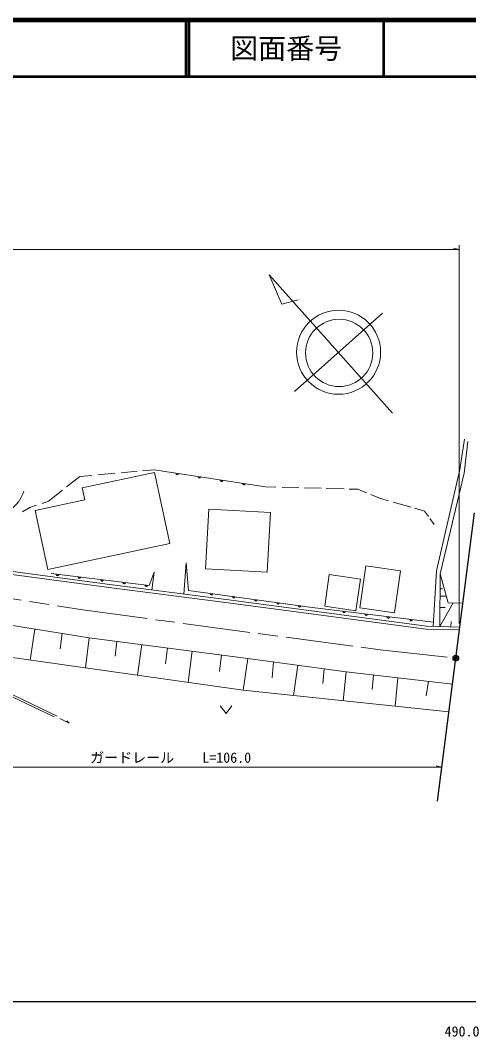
# Model space of a CAD drawing. Units: millimetres, scale not verified. Extents: x 40000 to 680000, y 20000 to 380000.
# Drawn here: x 479202 to 559185, y 198715 to 380000 of the extents above; entities that cross this region are included whole.
import ezdxf
from ezdxf.enums import TextEntityAlignment as Align

# ---------------------------------------------------------------- set-up
doc = ezdxf.new("R2010")
doc.units = ezdxf.units.MM
doc.header["$LTSCALE"] = 1000
doc.header["$PDMODE"] = 32
doc.header["$PDSIZE"] = 500
doc.linetypes.add('CHAIN', pattern=[18.5, 12, -1.5, 3.5, -1.5])
for name, color, linetype, lineweight in [('M-BGD', 7, 'Continuous', 13), ('M-BMK', 2, 'CHAIN', 13), ('M-BMK-SRVR', 3, 'Continuous', 25), ('M-STR-HTXT', 7, 'Continuous', 13), ('M-TTL', 2, 'Continuous', 140), ('M-TTL-BAND', 7, 'Continuous', 25), ('M-TTL-LINE', 7, 'Continuous', 50)]:
    doc.layers.add(name, color=color, linetype=linetype, lineweight=lineweight)
doc.layers.add('M-OTRS', color=6, linetype='Continuous')
doc.layers.add('M-TTL-TXT', color=7, linetype='Continuous')
doc.styles.add('ＭＳ ゴシック', font='')
doc.styles.get('ＭＳ ゴシック').set_extended_font_data('MS Gothic')

msp = doc.modelspace()

# ---------------------------------------------------------------- linework, layer by layer
at = {"layer": 'M-BGD'}
for p, q in [((545598, 309950), (523616, 334602)), ((523616, 334602), (525843, 329391)), ((525843, 329391), (528740, 330171)), ((528111, 313784), (543784, 327761)), ((557599, 299873), (558424, 305299)), ((559042, 304852), (558355, 299254)), ((503167, 299360), (490254, 296598)), ((496074, 299207), (493052, 298937)), ((500043, 299562), (497163, 299304)), ((503093, 299835), (500999, 299647)), ((503093, 299835), (522966, 296775)), ((505876, 286692), (503167, 299360)), ((553456, 281820), (557599, 299873)), ((558355, 299254), (554097, 281259)), ((489791, 298645), (487453, 296790)), ((491964, 298839), (489791, 298645)), ((486735, 296221), (484220, 294226)), ((490254, 296598), (490714, 294449)), ((522966, 296775), (524781, 296729)), ((525903, 296700), (528897, 296624)), ((529904, 296598), (532855, 296523)), ((533771, 296500), (536956, 296419)), ((537841, 296396), (539421, 296356)), ((539421, 296356), (540965, 295727)), ((490714, 294449), (481837, 292550)), ((484220, 294226), (483078, 293838)), ((541738, 295413), (543301, 294776)), ((543301, 294776), (544892, 294312)), ((545727, 294068), (548922, 293136)), ((480923, 293104), (479578, 292304)), ((482091, 293502), (480923, 293104)), ((481837, 292550), (484086, 282032)), ((512834, 292828), (512264, 282178)), ((523821, 292239), (512834, 292828)), ((523250, 281589), (523821, 292239)), ((549543, 292955), (551303, 292441)), ((551303, 292441), (552005, 291491)), ((552283, 291114), (553054, 290071)), ((484086, 282032), (505876, 286692)), ((468388, 282933), (480039, 281400)), ((508805, 283232), (508359, 277649)), ((509179, 278312), (508805, 283232)), ((468403, 282393), (479942, 280832)), ((480039, 281400), (494700, 279406)), ((484703, 281307), (502176, 279187)), ((502176, 279187), (503091, 281558)), ((503091, 281558), (502690, 278378)), ((512264, 282178), (523250, 281589)), ((534319, 281137), (533509, 275483)), ((539859, 280343), (534319, 281137)), ((540810, 282696), (539740, 275226)), ((547003, 281809), (540810, 282696)), ((545932, 274338), (547003, 281809)), ((552854, 271904), (553456, 281820)), ((554097, 281259), (554016, 271874)), ((554097, 281259), (555527, 276123)), ((479942, 280832), (494564, 278902)), ((494700, 279406), (515945, 276672)), ((539050, 274690), (539859, 280343)), ((494564, 278902), (515785, 276148)), ((509179, 278312), (531275, 275288)), ((554074, 278619), (554493, 278607)), ((454948, 275701), (491488, 269872)), ((515785, 276148), (531111, 274122)), ((515945, 276672), (531140, 274644)), ((554016, 271874), (556413, 276099)), ((554063, 277291), (555208, 277269)), ((555527, 276123), (558151, 276051)), ((531111, 274122), (546655, 272082)), ((531140, 274644), (546783, 272569)), ((531275, 275288), (552897, 272621)), ((533509, 275483), (539050, 274690)), ((539740, 275226), (545932, 274338)), ((554045, 275261), (554978, 275261)), ((546655, 272082), (551597, 271415)), ((546783, 272569), (551681, 271934)), ((551681, 271934), (557603, 271782)), ((556014, 271823), (556077, 272758)), ((481814, 271415), (480968, 265888)), ((486650, 270643), (486299, 267878)), ((551597, 271415), (557546, 271341)), ((457526, 268985), (485230, 255758)), ((458078, 269113), (485782, 255886)), ((458078, 269113), (518983, 260531)), ((491488, 269872), (490846, 264496)), ((491488, 269872), (519803, 266180)), ((496410, 269230), (496121, 266596)), ((500868, 268649), (500115, 263189)), ((505429, 268054), (505119, 265223)), ((509853, 267477), (509150, 261916)), ((515071, 266797), (514711, 263872)), ((519803, 266180), (518983, 260531)), ((519803, 266180), (537334, 263819)), ((524395, 265561), (524144, 262750)), ((528715, 264980), (527951, 259581)), ((533429, 264345), (533187, 261720)), ((537334, 263819), (536781, 258645)), ((537334, 263819), (556296, 261609)), ((542210, 263251), (541956, 260644)), ((546520, 262748), (546043, 257664)), ((551998, 262110), (551594, 259522)), ((518983, 260531), (555658, 256646)), ((514859, 257741), (515909, 256341)), ((515909, 256341), (516959, 257741)), ((486239, 255441), (487915, 254620)), ((487915, 254620), (487521, 255068))]:
    msp.add_line(p, q, dxfattribs=at)
for centre, radius in [((535979, 320801), 7500), ((536078, 320677), 6000)]:
    msp.add_circle(centre, radius, dxfattribs=at)
at = {"layer": 'M-BGD', "lineweight": 25}
for centre, start, end in [((507203, 299259), 183.92808, 338.56731), ((511164, 298649), 183.92808, 338.56731), ((515119, 298040), 183.92808, 338.56731), ((519084, 297430), 183.92808, 338.56731), ((485864, 281222), 185.76498, 340.40422), ((489763, 280750), 185.76498, 340.40422), ((493795, 280260), 185.76498, 340.40422), ((497741, 279782), 185.76498, 340.40422), ((501665, 279306), 185.76498, 340.40422), ((513298, 277805), 184.88951, 339.52875), ((517269, 277262), 184.88951, 339.52875), ((521234, 276719), 184.88951, 339.52875), ((525208, 276175), 184.88951, 339.52875), ((529049, 275650), 184.88951, 339.52875), ((536984, 274641), 185.64805, 340.28728), ((540922, 274155), 185.64805, 340.28728), ((544854, 273670), 185.64805, 340.28728), ((548911, 273169), 185.64805, 340.28728)]:
    msp.add_arc(centre, 256, start, end, dxfattribs=at)
at = {"layer": 'M-BGD'}
msp.add_open_spline([(479834, 296044), (479566, 295297), (479453, 295018), (479077, 294435), (478645, 293768), (478341, 293408), (477703, 292935), (476772, 292245), (476094, 292110), (475039, 291631), (474047, 291181), (473476, 290960), (472445, 290608), (470550, 289958), (469444, 289730), (467496, 289262), (466373, 288992), (465747, 288771), (464594, 288687), (463474, 288605), (462841, 288663), (461720, 288729), (460668, 288791), (460074, 288837), (459042, 289051), (457044, 289466), (455989, 289956), (454037, 290551), (452036, 291162), (450912, 291495), (448920, 292136), (447268, 292667), (446306, 292868), (444700, 293524), (444234, 293714), (444070, 293774), (443514, 294029)], degree=3, knots=[0, 0, 0, 0, 1, 1, 1, 2, 2, 2, 3, 3, 3, 4, 4, 4, 5, 5, 5, 6, 6, 6, 7, 7, 7, 8, 8, 8, 9, 9, 9, 10, 10, 10, 11, 11, 11, 12, 12, 12, 12], dxfattribs=at)
at = {"layer": 'M-BMK'}
for p, q in [((467494, 278437), (489939, 274884)), ((489939, 274884), (543405, 267712)), ((543405, 267712), (556890, 266233))]:
    msp.add_line(p, q, dxfattribs=at)
at = {"layer": 'M-BMK-SRVR'}
for p, q in [((556890, 266233), (560222, 292165)), ((553611, 240716), (556890, 266233))]:
    msp.add_line(p, q, dxfattribs=at)
msp.add_circle((556890, 266233), 500, dxfattribs=at)
msp.add_point((556890, 266233), dxfattribs=at)
at = {"layer": 'M-OTRS'}
msp.add_point((556890, 266233), dxfattribs=at)
at = {"layer": 'M-STR-HTXT'}
for p, q in [((212714, 339135), (557472, 339135)), ((557472, 339135), (556466, 339357)), ((557475, 272383), (557472, 339872)), ((450196, 246802), (554393, 246802)), ((554393, 246802), (553386, 247024))]:
    msp.add_line(p, q, dxfattribs=at)
at = {"layer": 'M-TTL'}
msp.add_line((680000, 380000), (40000, 380000), dxfattribs=at)
at = {"layer": 'M-TTL-BAND'}
msp.add_line((40000, 205000), (579000, 205000), dxfattribs=at)
at = {"layer": 'M-TTL-LINE'}
for p, q in [((508747, 380000), (508747, 370000)), ((509247, 380000), (509247, 370000)), ((543997, 380000), (543997, 370000)), ((40000, 370000), (680000, 370000))]:
    msp.add_line(p, q, dxfattribs=at)

# ---------------------------------------------------------------- texts
at = {"layer": 'M-STR-HTXT', "style": 'ＭＳ ゴシック'}
msp.add_text('ガードレール\u3000\u3000L=106.0', height=1833, dxfattribs=at).set_placement((491651, 247026), align=Align.BOTTOM_LEFT)
at = {"layer": 'M-TTL-BAND', "style": 'ＭＳ ゴシック'}
msp.add_text('490.0', height=1833, dxfattribs=at).set_placement((558000, 198195), align=Align.BOTTOM_CENTER)
at = {"layer": 'M-TTL-TXT', "style": 'ＭＳ ゴシック'}
msp.add_text('図面番号', height=3666, dxfattribs=at).set_placement((526622, 375000), align=Align.MIDDLE_CENTER)

doc.saveas('drawing.dxf')
